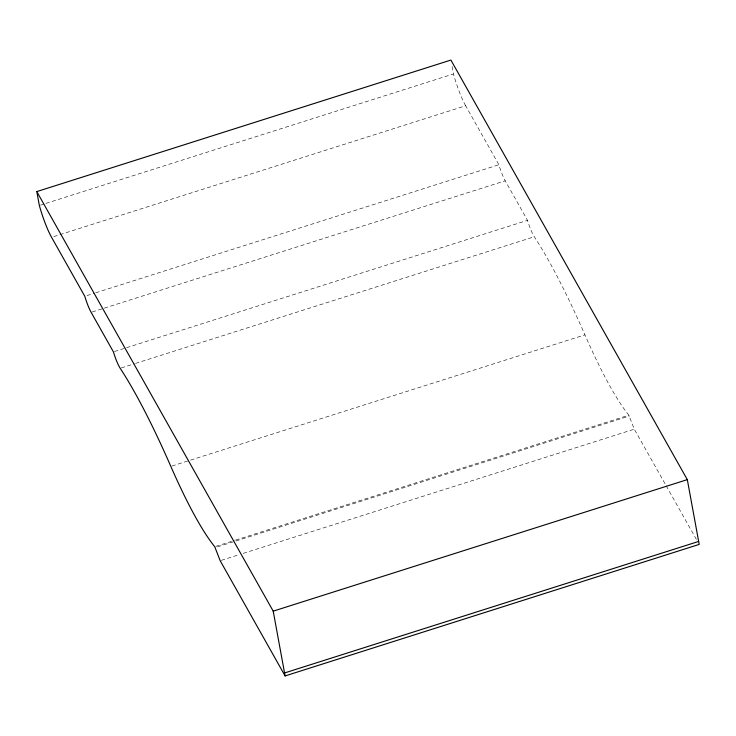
<?xml version="1.0" encoding="UTF-8"?>
<svg xmlns="http://www.w3.org/2000/svg" width="736" height="736" viewBox="0 0 736 736"><rect width="100%" height="100%" fill="white"/><g stroke="black" fill="none" stroke-linecap="round" stroke-linejoin="round"><path stroke-width="0.55" stroke-dasharray="3.68 2.76" d="M40.443 205.132L44.822 203.743M45.926 203.394L453.45 73.95L452.079 66.479M53.756 236.606L465.658 105.772L498.888 164.744A19.2 3.119 72.4 0 0 505.227 180.808L527.51 220.34A18.639 3.027 72.4 0 0 534.29 236.753A339.94 55.255 72.4 0 1 584.927 334.852A236.9 38.502 72.4 0 0 628.838 415.187L634.276 429.18L665.62 484.803M86.977 295.578L94.65 293.14M95.744 292.79L498.888 164.744M92.23 311.981L103.178 308.504M104.273 308.154L505.227 180.808M114.503 351.523L125.46 348.045M126.555 347.696L527.51 220.34M121.284 367.926L134.43 363.759M135.525 363.409L534.29 236.753M171.92 466.026L189.446 460.46M190.541 460.11L584.927 334.852M215.832 546.37L234.462 540.454M235.557 540.104L628.838 415.187M217.562 546.83L629.464 416.006M221.269 560.354L238.795 554.788M243.184 553.398L634.276 429.18M666.181 485.797L696.403 539.442M465.658 105.772A34.031 5.529 72.4 0 1 453.45 73.95"/><path stroke-width="1.1" d="M36.8 191.59L450.901 60.067L687.314 479.633L699.2 544.41L285.099 675.933L220.174 560.703L214.737 546.719A236.9 38.502 72.4 0 1 170.826 466.376A339.94 55.255 72.4 0 0 120.189 368.276A18.639 3.027 72.4 0 1 113.408 351.872L91.135 312.331A19.2 3.119 72.4 0 1 84.787 296.268L51.566 237.305A34.031 5.529 72.4 0 1 39.348 205.482L36.8 191.59L273.212 611.156L285.099 675.933M273.212 611.156L687.314 479.633M284.556 672.962L698.657 541.429"/></g></svg>
